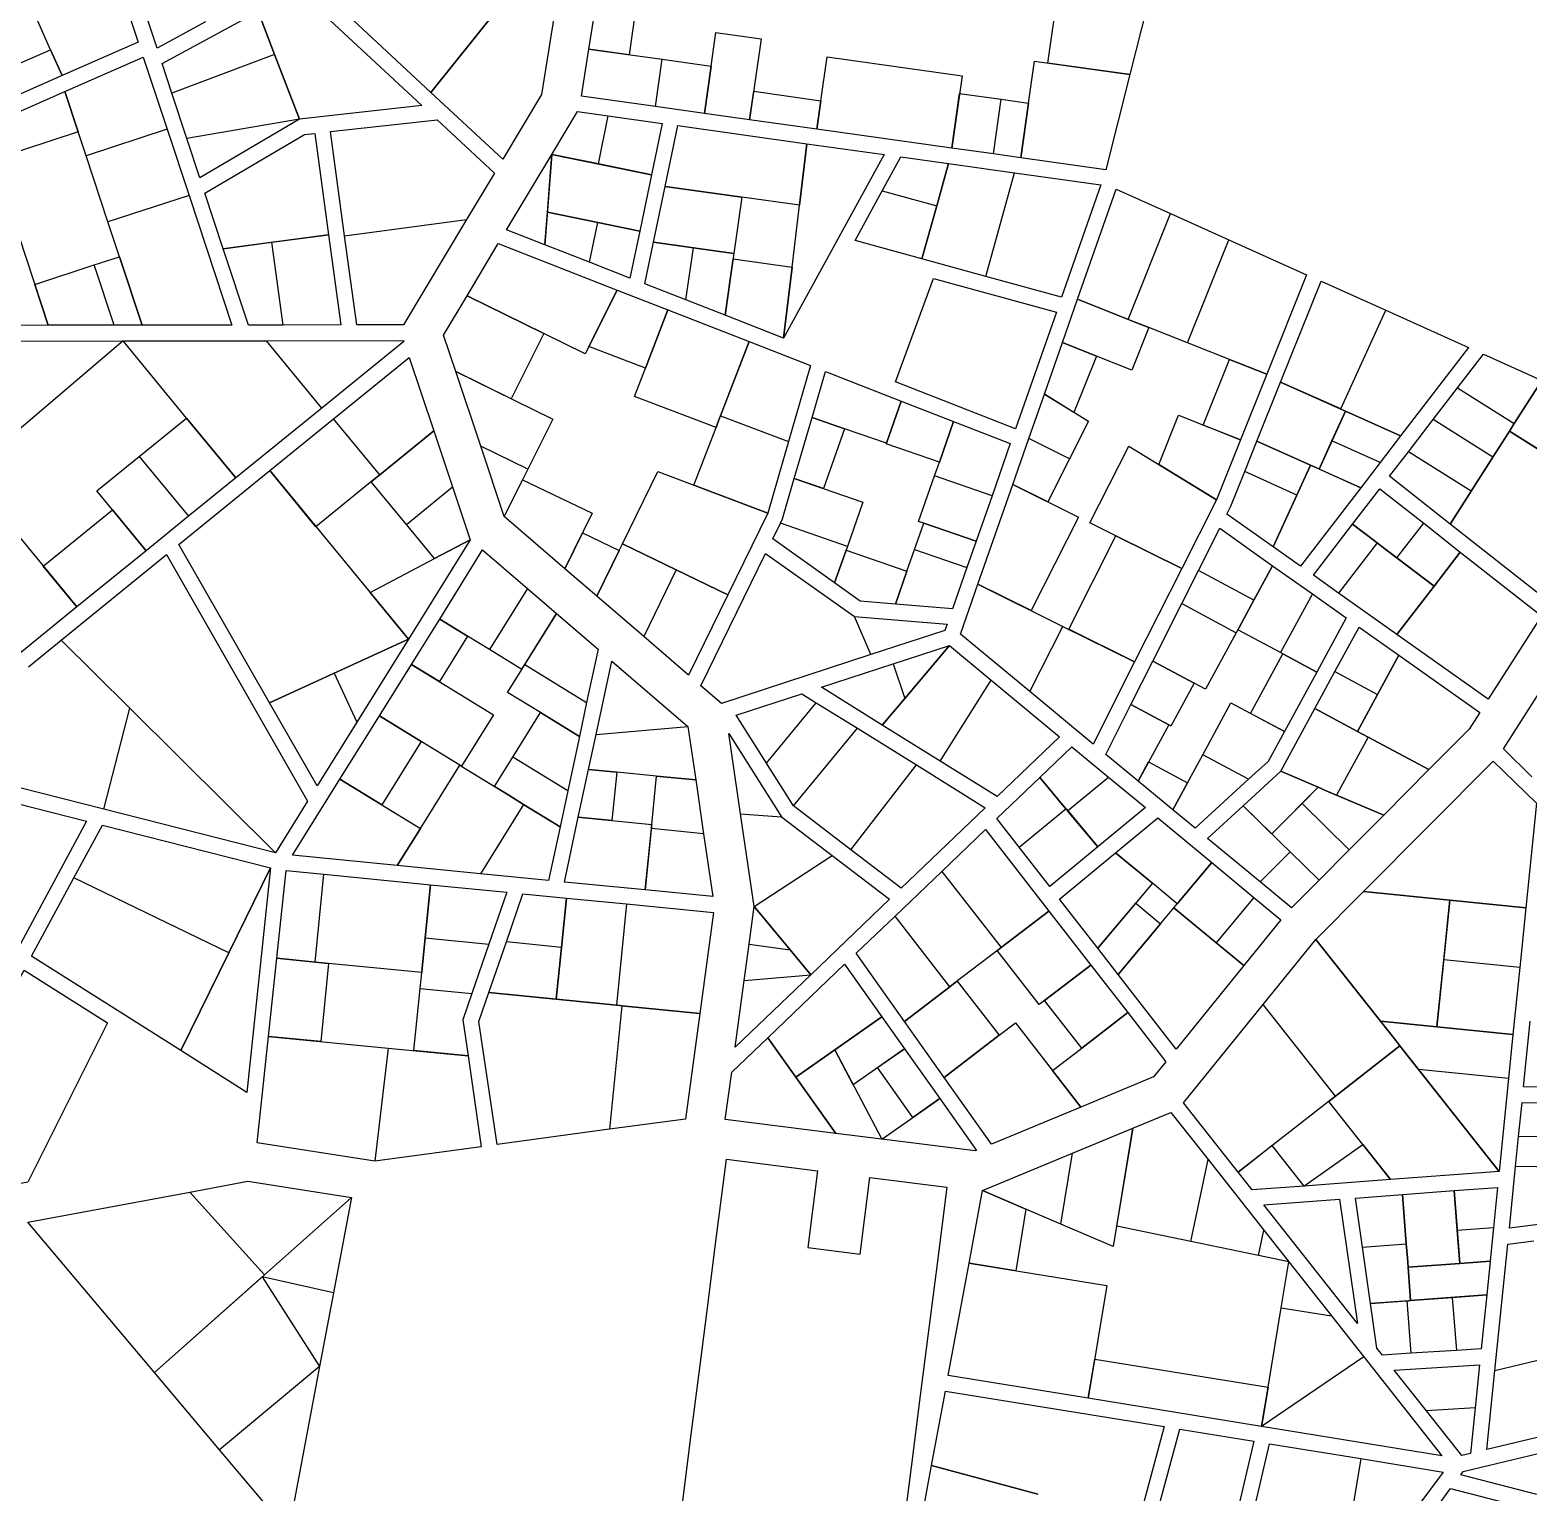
# Model space of a CAD drawing. Header units: inches. Extents: x 479068 to 481072, y 3926601 to 3928387.
# Drawn here: x 480281.1 to 480594.9, y 3927664 to 3927970.3 of the extents above; entities that cross this region are included whole.
import ezdxf

# ---------------------------------------------------------------- set-up
doc = ezdxf.new("R2010")
doc.units = ezdxf.units.IN
doc.header["$MEASUREMENT"] = 0

msp = doc.modelspace()

# ---------------------------------------------------------------- linework, layer by layer
for points in [[(480394.13, 3927993.41), (480388.29, 3927956.78), (480380.16, 3927943.2), (480365.11, 3927957.21)], [(480398.22, 3927966.28), (480401.46, 3927986.62)], [(480409.52, 3927985.49), (480406.63, 3927965.1), (480398.22, 3927966.28)], [(480298.23, 3927984.66), (480303.82, 3927967.75), (480287.89, 3927960.74)], [(480383.85, 3927980.59), (480383.85, 3927980.59), (480365.11, 3927957.21)], [(480365.11, 3927957.21), (480383.85, 3927980.59)], [(480328.94, 3927974.18), (480337.2, 3927978.66), (480363.22, 3927954.45), (480337.56, 3927951.57)], [(480511.5, 3927960.93), (480494.37, 3927963.33), (480496.52, 3927978.48)], [(480285.47, 3927966.15), (480282.03, 3927973.88)], [(480317.91, 3927971.96), (480307.75, 3927966.45), (480304.77, 3927975.46)], [(480310.86, 3927957.02), (480308.8, 3927963.26), (480328.94, 3927974.18)], [(480332.39, 3927965.12), (480328.94, 3927974.18)], [(480328.94, 3927974.18), (480332.39, 3927965.12)], [(480515.28, 3927975.85), (480511.5, 3927960.93)], [(480365.11, 3927957.21), (480348.76, 3927972.42)], [(480423.81, 3927962.69), (480424.82, 3927969.78), (480434.29, 3927968.45), (480431.88, 3927951.46)], [(480278.08, 3927956.43), (480275.66, 3927961.84), (480285.47, 3927966.15)], [(480285.47, 3927966.15), (480285.47, 3927966.15), (480287.89, 3927960.74)], [(480287.89, 3927960.74), (480285.47, 3927966.15)], [(480288.45, 3927957.38), (480304.86, 3927964.6), (480309.86, 3927949.48)], [(480332.39, 3927965.12), (480310.86, 3927957.02)], [(480332.39, 3927965.12), (480332.39, 3927965.12)], [(480337.56, 3927951.57), (480332.39, 3927965.12)], [(480332.39, 3927965.12), (480337.56, 3927951.57)], [(480412.18, 3927954.22), (480396.64, 3927956.4), (480398.22, 3927966.28)], [(480398.22, 3927966.28), (480413.59, 3927964.13)], [(480412.18, 3927954.22), (480413.59, 3927964.13)], [(480413.59, 3927964.13), (480423.81, 3927962.69)], [(480446.82, 3927955.46), (480448.12, 3927964.63), (480476.39, 3927960.67), (480474.24, 3927945.53)], [(480490.29, 3927954.97), (480491.54, 3927963.72), (480511.5, 3927960.93)], [(480287.89, 3927960.74), (480278.08, 3927956.43)], [(480423.81, 3927962.69), (480423.81, 3927962.69), (480422.41, 3927952.79)], [(480422.41, 3927952.79), (480423.81, 3927962.69)], [(480511.5, 3927960.93), (480506.46, 3927941.01), (480488.67, 3927943.51)], [(480266.42, 3927947.7), (480288.45, 3927957.38)], [(480291.25, 3927948.92), (480288.45, 3927957.38)], [(480288.45, 3927957.38), (480291.25, 3927948.92), (480291.25, 3927948.92)], [(480431.88, 3927951.46), (480432.73, 3927957.44), (480446.82, 3927955.46)], [(480313.99, 3927947.57), (480310.86, 3927957.02)], [(480422.41, 3927952.79), (480412.18, 3927954.22)], [(480446.82, 3927955.46), (480446.82, 3927955.46), (480445.97, 3927949.49)], [(480445.97, 3927949.49), (480446.82, 3927955.46)], [(480474.24, 3927945.53), (480475.87, 3927956.99), (480484.58, 3927955.77)], [(480482.95, 3927944.31), (480484.58, 3927955.77)], [(480484.58, 3927955.77), (480490.29, 3927954.97)], [(480490.29, 3927954.97), (480490.29, 3927954.97), (480488.67, 3927943.51)], [(480488.67, 3927943.51), (480490.29, 3927954.97)], [(480337.56, 3927951.57), (480313.99, 3927947.57)], [(480337.56, 3927951.57), (480316.73, 3927939.29), (480313.99, 3927947.57)], [(480347.05, 3927927.13), (480344.09, 3927948.99), (480366.4, 3927951.49), (480378.42, 3927940.3), (480372.58, 3927930.55)], [(480390.44, 3927944.22), (480395.81, 3927953.19), (480402.28, 3927952.28)], [(480400.19, 3927942.22), (480402.28, 3927952.28)], [(480402.28, 3927952.28), (480413.54, 3927950.7), (480411.31, 3927939.94)], [(480431.88, 3927951.46), (480422.41, 3927952.79)], [(480445.97, 3927949.49), (480431.88, 3927951.46)], [(480291.25, 3927948.92), (480268.47, 3927941.49), (480266.42, 3927947.7)], [(480292.89, 3927943.95), (480291.25, 3927948.92)], [(480309.86, 3927949.48), (480292.89, 3927943.95)], [(480309.86, 3927949.48), (480314.45, 3927935.6)], [(480321.63, 3927924.46), (480317.79, 3927936.07), (480338.64, 3927948.38), (480340.78, 3927948.62), (480343.66, 3927927.4)], [(480414.19, 3927937.51), (480416.84, 3927950.24), (480443.89, 3927946.45)], [(480474.24, 3927945.53), (480445.97, 3927949.49)], [(480443.89, 3927946.45), (480460.04, 3927944.19), (480438.99, 3927905.73)], [(480442.34, 3927933.56), (480443.89, 3927946.45)], [(480443.89, 3927946.45), (480442.34, 3927933.56), (480442.34, 3927933.56)], [(480482.95, 3927944.31), (480474.24, 3927945.53)], [(480297.48, 3927930.07), (480292.89, 3927943.95)], [(480388.99, 3927925.26), (480380.96, 3927928.4), (480390.44, 3927944.22)], [(480390.44, 3927944.22), (480388.99, 3927925.26)], [(480389.51, 3927932.11), (480390.44, 3927944.22)], [(480390.44, 3927944.22), (480411.31, 3927939.94)], [(480400.19, 3927942.22), (480390.44, 3927944.22)], [(480411.31, 3927939.94), (480400.19, 3927942.22)], [(480459.66, 3927936.59), (480463.55, 3927943.69), (480473.55, 3927942.29)], [(480471.08, 3927933.45), (480473.55, 3927942.29)], [(480473.55, 3927942.29), (480471.08, 3927933.45)], [(480473.55, 3927942.29), (480487.38, 3927940.35)], [(480488.67, 3927943.51), (480482.95, 3927944.31)], [(480411.31, 3927939.94), (480408.85, 3927928.14)], [(480481.34, 3927918.65), (480487.38, 3927940.35)], [(480487.38, 3927940.35), (480505.47, 3927937.82), (480497.22, 3927914.28), (480481.34, 3927918.65)], [(480314.45, 3927935.6), (480297.48, 3927930.07)], [(480314.45, 3927935.6), (480323.42, 3927908.47), (480304.63, 3927908.45)], [(480411.77, 3927925.84), (480414.19, 3927937.51)], [(480430.27, 3927935.26), (480414.19, 3927937.51)], [(480414.19, 3927937.51), (480430.27, 3927935.26), (480430.27, 3927935.26)], [(480430.27, 3927935.26), (480428.6, 3927923.48)], [(480442.34, 3927933.56), (480430.27, 3927935.26)], [(480467.98, 3927922.32), (480453.96, 3927926.18), (480459.66, 3927936.59)], [(480459.66, 3927936.59), (480471.08, 3927933.45)], [(480500.59, 3927913.86), (480508.67, 3927936.93), (480520.07, 3927931.81)], [(480388.99, 3927925.26), (480389.51, 3927932.11)], [(480400.07, 3927929.94), (480389.51, 3927932.11)], [(480389.51, 3927932.11), (480400.07, 3927929.94)], [(480440.78, 3927920.59), (480442.34, 3927933.56)], [(480471.08, 3927933.45), (480467.98, 3927922.32)], [(480467.98, 3927922.32), (480471.08, 3927933.45)], [(480471.08, 3927933.45), (480471.08, 3927933.45)], [(480299.89, 3927922.78), (480297.48, 3927930.07)], [(480347.05, 3927927.13), (480372.58, 3927930.55)], [(480372.58, 3927930.55), (480359.38, 3927908.51), (480349.57, 3927908.5), (480347.05, 3927927.13)], [(480398.34, 3927921.61), (480400.07, 3927929.94)], [(480400.07, 3927929.94), (480400.07, 3927929.94)], [(480408.85, 3927928.14), (480400.07, 3927929.94)], [(480400.07, 3927929.94), (480408.85, 3927928.14)], [(480511.18, 3927909.66), (480520.07, 3927931.81)], [(480520.07, 3927931.81), (480532.27, 3927926.33)], [(480273.75, 3927925.54), (480278.77, 3927927.18), (480284.97, 3927908.43)], [(480343.66, 3927927.4), (480321.63, 3927924.46)], [(480321.63, 3927924.46), (480331.82, 3927925.82)], [(480331.82, 3927925.82), (480343.66, 3927927.4)], [(480334.17, 3927908.48), (480331.82, 3927925.82)], [(480343.66, 3927927.4), (480346.22, 3927908.49), (480334.17, 3927908.48)], [(480408.85, 3927928.14), (480406.81, 3927918.3), (480398.34, 3927921.61)], [(480418.53, 3927913.72), (480409.95, 3927917.07), (480411.77, 3927925.84)], [(480420.09, 3927924.67), (480411.77, 3927925.84)], [(480411.77, 3927925.84), (480420.09, 3927924.67)], [(480523.6, 3927904.74), (480532.27, 3927926.33)], [(480532.27, 3927926.33), (480548.56, 3927919.01), (480540.19, 3927898.17)], [(480294.59, 3927921.05), (480299.89, 3927922.78)], [(480299.89, 3927922.78), (480299.89, 3927922.78), (480304.63, 3927908.45)], [(480304.63, 3927908.45), (480299.89, 3927922.78)], [(480334.17, 3927908.48), (480326.92, 3927908.47), (480321.63, 3927924.46)], [(480372.7, 3927914.6), (480379.24, 3927925.52), (480404.13, 3927915.8)], [(480398.34, 3927921.61), (480388.99, 3927925.26)], [(480418.53, 3927913.72), (480420.09, 3927924.67)], [(480420.09, 3927924.67), (480420.09, 3927924.67)], [(480428.6, 3927923.48), (480420.09, 3927924.67)], [(480420.09, 3927924.67), (480428.6, 3927923.48)], [(480428.6, 3927923.48), (480426.75, 3927910.51)], [(480284.97, 3927908.43), (480282.14, 3927916.99), (480294.59, 3927921.05)], [(480298.76, 3927908.45), (480294.59, 3927921.05)], [(480426.75, 3927910.51), (480428.43, 3927922.32), (480440.78, 3927920.59)], [(480440.78, 3927920.59), (480440.78, 3927920.59), (480438.99, 3927905.73)], [(480438.99, 3927905.73), (480440.78, 3927920.59)], [(480481.34, 3927918.65), (480467.98, 3927922.32)], [(480470.43, 3927918.23), (480496.13, 3927911.16), (480487.57, 3927886.75), (480462.44, 3927896.56), (480470.43, 3927918.23)], [(480543.11, 3927896.54), (480551.59, 3927917.65), (480565.11, 3927911.58)], [(480370.31, 3927898.77), (480367.77, 3927906.37), (480372.7, 3927914.6)], [(480388.76, 3927906.7), (480372.7, 3927914.6)], [(480372.7, 3927914.6), (480388.76, 3927906.7), (480388.76, 3927906.7)], [(480404.13, 3927915.8), (480397.46, 3927902.42), (480388.76, 3927906.7)], [(480410.08, 3927899.47), (480398.22, 3927903.96), (480404.13, 3927915.8)], [(480404.13, 3927915.8), (480414.75, 3927911.65)], [(480426.75, 3927910.51), (480418.53, 3927913.72)], [(480497.41, 3927904.79), (480500.59, 3927913.86)], [(480500.59, 3927913.86), (480513.65, 3927908.69)], [(480511.18, 3927909.66), (480500.59, 3927913.86)], [(480410.08, 3927899.47), (480414.75, 3927911.65)], [(480414.75, 3927911.65), (480410.08, 3927899.47), (480410.08, 3927899.47)], [(480414.75, 3927911.65), (480431.75, 3927905.01)], [(480438.99, 3927905.73), (480426.75, 3927910.51)], [(480555.69, 3927890.89), (480565.11, 3927911.58)], [(480565.11, 3927911.58), (480582.48, 3927903.78), (480568.24, 3927885.26)], [(480284.97, 3927908.43), (480267.84, 3927908.41)], [(480298.76, 3927908.45), (480284.97, 3927908.43)], [(480304.63, 3927908.45), (480298.76, 3927908.45)], [(480515.53, 3927907.94), (480511.95, 3927899.03), (480504.53, 3927901.96)], [(480513.65, 3927908.69), (480511.18, 3927909.66)], [(480515.53, 3927907.94), (480513.65, 3927908.69)], [(480513.65, 3927908.69), (480515.53, 3927907.94), (480515.53, 3927907.94)], [(480523.6, 3927904.74), (480515.53, 3927907.94)], [(480244.25, 3927877.53), (480257.91, 3927905.1), (480300.64, 3927905.15)], [(480300.64, 3927905.15), (480254.12, 3927865.53)], [(480300.64, 3927905.15), (480330.68, 3927905.18)], [(480313.94, 3927888.98), (480300.64, 3927905.15)], [(480330.68, 3927905.18), (480359.4, 3927905.21), (480359.46, 3927905.03), (480342.28, 3927891.08)], [(480342.28, 3927891.08), (480330.68, 3927905.18)], [(480388.76, 3927906.7), (480381.95, 3927893.04), (480370.31, 3927898.77)], [(480431.75, 3927905.01), (480425.25, 3927888.09)], [(480425.78, 3927889.45), (480431.75, 3927905.01)], [(480431.75, 3927905.01), (480444.65, 3927899.97), (480440.02, 3927884.06)], [(480493.62, 3927893.96), (480497.41, 3927904.79)], [(480504.53, 3927901.96), (480497.41, 3927904.79)], [(480497.41, 3927904.79), (480504.53, 3927901.96), (480504.53, 3927901.96)], [(480532.4, 3927901.25), (480523.6, 3927904.74)], [(480344.75, 3927888.83), (480360.58, 3927901.68), (480365.74, 3927886.29)], [(480504.53, 3927901.96), (480499.8, 3927890.17), (480493.62, 3927893.96)], [(480534.67, 3927884.42), (480526.88, 3927887.51), (480532.4, 3927901.25)], [(480532.4, 3927901.25), (480532.4, 3927901.25), (480540.19, 3927898.17)], [(480540.19, 3927898.17), (480532.4, 3927901.25)], [(480580.15, 3927895.31), (480585.59, 3927902.38), (480597.82, 3927896.88)], [(480375.56, 3927883.1), (480370.31, 3927898.77)], [(480370.31, 3927898.77), (480390.65, 3927888.76), (480385.41, 3927878.26)], [(480424.85, 3927887.03), (480407.78, 3927893.49), (480410.08, 3927899.47)], [(480444.95, 3927889.11), (480447.75, 3927898.76), (480463.63, 3927892.56)], [(480540.19, 3927898.17), (480534.67, 3927884.42)], [(480538.14, 3927884.16), (480543.11, 3927896.54)], [(480543.11, 3927896.54), (480556.21, 3927890.66)], [(480555.69, 3927890.89), (480543.11, 3927896.54)], [(480575.06, 3927888.69), (480580.15, 3927895.31)], [(480580.15, 3927895.31), (480592.04, 3927887.83)], [(480592.04, 3927887.83), (480597.82, 3927896.88)], [(480597.82, 3927896.88), (480592.04, 3927887.83)], [(480460.53, 3927883.72), (480463.63, 3927892.56)], [(480463.63, 3927892.56), (480460.53, 3927883.72), (480460.53, 3927883.72)], [(480463.63, 3927892.56), (480474.61, 3927888.26)], [(480490.38, 3927884.7), (480493.62, 3927893.96)], [(480493.62, 3927893.96), (480502.83, 3927888.31), (480498.88, 3927880.47)], [(480304.04, 3927880.95), (480313.94, 3927888.98)], [(480313.94, 3927888.98), (480313.94, 3927888.98), (480324.25, 3927876.45)], [(480324.25, 3927876.45), (480313.94, 3927888.98)], [(480342.28, 3927891.08), (480324.25, 3927876.45)], [(480331.37, 3927877.97), (480344.75, 3927888.83)], [(480354.4, 3927877.09), (480344.75, 3927888.83)], [(480424.85, 3927887.03), (480425.25, 3927888.09)], [(480425.25, 3927888.09), (480424.85, 3927887.03), (480424.85, 3927887.03)], [(480425.25, 3927888.09), (480425.78, 3927889.45)], [(480425.78, 3927889.45), (480440.02, 3927884.06)], [(480441.24, 3927876.36), (480444.95, 3927889.11)], [(480451.75, 3927886.76), (480444.95, 3927889.11)], [(480444.95, 3927889.11), (480451.75, 3927886.76), (480451.75, 3927886.76)], [(480471.62, 3927879.74), (480474.61, 3927888.26)], [(480474.61, 3927888.26), (480471.62, 3927879.74), (480471.62, 3927879.74)], [(480474.61, 3927888.26), (480486.48, 3927883.63), (480482.66, 3927872.71)], [(480529.64, 3927871.89), (480517.56, 3927879.28), (480521.69, 3927889.57), (480534.67, 3927884.42)], [(480556.69, 3927890.44), (480551.17, 3927878.31)], [(480553.86, 3927884.23), (480556.69, 3927890.44)], [(480556.21, 3927890.66), (480555.69, 3927890.89)], [(480556.69, 3927890.44), (480556.21, 3927890.66)], [(480556.21, 3927890.66), (480556.69, 3927890.44)], [(480556.69, 3927890.44), (480556.69, 3927890.44)], [(480568.24, 3927885.26), (480556.69, 3927890.44)], [(480556.69, 3927890.44), (480568.24, 3927885.26)], [(480569.87, 3927881.94), (480575.06, 3927888.69)], [(480587.57, 3927880.81), (480575.06, 3927888.69)], [(480354.4, 3927877.09), (480365.74, 3927886.29)], [(480365.74, 3927886.29), (480354.4, 3927877.09)], [(480365.74, 3927886.29), (480369.66, 3927874.57)], [(480435.68, 3927869.09), (480420.21, 3927874.95), (480424.85, 3927887.03)], [(480451.75, 3927886.76), (480447.36, 3927874.24), (480441.24, 3927876.36)], [(480460.53, 3927883.72), (480451.75, 3927886.76)], [(480568.24, 3927885.26), (480563.96, 3927879.69)], [(480587.57, 3927880.81), (480590.68, 3927885.68)], [(480590.68, 3927885.68), (480587.57, 3927880.81)], [(480591.41, 3927886.83), (480590.68, 3927885.68)], [(480590.68, 3927885.68), (480591.03, 3927886.23)], [(480591.03, 3927886.23), (480591.41, 3927886.83)], [(480591.03, 3927886.23), (480613.41, 3927872.15)], [(480597.94, 3927881.88), (480591.03, 3927886.23)], [(480592.04, 3927887.83), (480591.41, 3927886.83)], [(480591.41, 3927886.83), (480592.04, 3927887.83)], [(480592.04, 3927887.83), (480592.04, 3927887.83)], [(480380.48, 3927868.38), (480375.56, 3927883.1)], [(480385.41, 3927878.26), (480375.56, 3927883.1)], [(480440.02, 3927884.06), (480435.68, 3927869.09)], [(480471.62, 3927879.74), (480460.48, 3927883.59), (480460.53, 3927883.72)], [(480487, 3927875.06), (480490.38, 3927884.7)], [(480498.88, 3927880.47), (480490.38, 3927884.7)], [(480508.62, 3927864.31), (480503.17, 3927867.03), (480511.28, 3927883.13), (480529.64, 3927871.89)], [(480534.67, 3927884.42), (480529.64, 3927871.89)], [(480535.58, 3927877.78), (480538.14, 3927884.16)], [(480549.35, 3927879.13), (480538.14, 3927884.16)], [(480538.14, 3927884.16), (480549.35, 3927879.13)], [(480551.17, 3927878.31), (480553.86, 3927884.23)], [(480563.96, 3927879.69), (480553.86, 3927884.23)], [(480578.63, 3927866.79), (480565.91, 3927876.79), (480569.87, 3927881.94)], [(480583.02, 3927873.67), (480569.87, 3927881.94)], [(480298.4, 3927869.77), (480295.14, 3927873.73), (480304.04, 3927880.95)], [(480304.04, 3927880.95), (480314.35, 3927868.41)], [(480470.62, 3927876.87), (480471.62, 3927879.74)], [(480498.88, 3927880.47), (480494.32, 3927871.42), (480487, 3927875.06)], [(480546.5, 3927872.87), (480549.35, 3927879.13)], [(480549.35, 3927879.13), (480546.5, 3927872.87)], [(480549.35, 3927879.13), (480549.35, 3927879.13)], [(480550.37, 3927878.67), (480549.35, 3927879.13)], [(480549.35, 3927879.13), (480550.37, 3927878.67)], [(480550.37, 3927878.67), (480559.88, 3927874.4)], [(480551.17, 3927878.31), (480550.37, 3927878.67)], [(480563.96, 3927879.69), (480559.88, 3927874.4)], [(480583.02, 3927873.67), (480587.57, 3927880.81)], [(480587.57, 3927880.81), (480583.02, 3927873.67)], [(480587.57, 3927880.81), (480587.57, 3927880.81)], [(480254.12, 3927865.53), (480267.98, 3927877.34), (480290.95, 3927849.42)], [(480331.3, 3927829.36), (480312.33, 3927862.51), (480331.37, 3927877.97)], [(480324.25, 3927876.45), (480314.35, 3927868.41)], [(480331.37, 3927877.97), (480360.42, 3927842.66)], [(480353.53, 3927876.38), (480341.02, 3927866.23), (480331.37, 3927877.97)], [(480359.99, 3927866.72), (480352.63, 3927875.66), (480353.53, 3927876.38)], [(480354.4, 3927877.09), (480353.53, 3927876.38)], [(480353.53, 3927876.38), (480354.4, 3927877.09)], [(480354.4, 3927877.09), (480354.4, 3927877.09)], [(480385.41, 3927878.26), (480380.48, 3927868.38)], [(480380.48, 3927868.38), (480384.32, 3927876.07), (480398.88, 3927869.05), (480393.2, 3927857.43)], [(480405.24, 3927862.64), (480412.66, 3927877.81), (480435.68, 3927869.09)], [(480438.32, 3927866.95), (480438.79, 3927867.91), (480441.24, 3927876.36)], [(480441.24, 3927876.36), (480455.61, 3927871.39), (480452.35, 3927862.1)], [(480468.35, 3927866.99), (480467.28, 3927867.35), (480470.62, 3927876.87)], [(480482.66, 3927872.71), (480470.62, 3927876.87)], [(480541.56, 3927862.01), (480531.84, 3927868.89), (480532.67, 3927870.53), (480535.58, 3927877.78)], [(480546.5, 3927872.87), (480535.58, 3927877.78)], [(480559.88, 3927874.4), (480551.17, 3927878.31)], [(480359.99, 3927866.72), (480369.66, 3927874.57)], [(480369.66, 3927874.57), (480373.37, 3927863.47)], [(480482.66, 3927872.71), (480479.32, 3927863.19)], [(480479.69, 3927854.21), (480487, 3927875.06)], [(480487, 3927875.06), (480500.74, 3927868.23), (480490.87, 3927848.65), (480479.69, 3927854.21)], [(480559.88, 3927874.4), (480547.25, 3927857.97), (480541.56, 3927862.01)], [(480546.5, 3927872.87), (480541.56, 3927862.01)], [(480541.56, 3927862.01), (480546.5, 3927872.87)], [(480546.5, 3927872.87), (480546.5, 3927872.87)], [(480558.17, 3927866.74), (480563.89, 3927874.17), (480573.07, 3927866.95)], [(480583.02, 3927873.67), (480578.63, 3927866.79)], [(480578.63, 3927866.79), (480583.02, 3927873.67)], [(480583.02, 3927873.67), (480583.02, 3927873.67)], [(480290.95, 3927849.42), (480283.9, 3927857.99), (480298.4, 3927869.77)], [(480298.4, 3927869.77), (480298.4, 3927869.77), (480305.46, 3927861.19)], [(480305.46, 3927861.19), (480298.4, 3927869.77)], [(480529.64, 3927871.89), (480522.38, 3927857.48)], [(480613.41, 3927872.15), (480599.51, 3927850.35), (480578.63, 3927866.79)], [(480314.35, 3927868.41), (480305.46, 3927861.19)], [(480365.9, 3927859.54), (480359.99, 3927866.72)], [(480393.2, 3927857.43), (480380.48, 3927868.38)], [(480435.68, 3927869.09), (480427.31, 3927851.99)], [(480449.67, 3927854.45), (480436.71, 3927863.66), (480438.32, 3927866.95)], [(480452.35, 3927862.1), (480438.32, 3927866.95)], [(480466.42, 3927861.46), (480468.35, 3927866.99)], [(480468.35, 3927866.99), (480468.35, 3927866.99), (480479.32, 3927863.19)], [(480479.32, 3927863.19), (480468.35, 3927866.99)], [(480555.21, 3927852.33), (480549.96, 3927856.06), (480558.17, 3927866.74)], [(480563.3, 3927862.85), (480558.17, 3927866.74)], [(480558.17, 3927866.74), (480563.3, 3927862.85)], [(480567.48, 3927859.68), (480573.07, 3927866.95)], [(480573.07, 3927866.95), (480580.74, 3927860.91)], [(480373.37, 3927863.47), (480360.42, 3927842.66)], [(480365.9, 3927859.54), (480373.37, 3927863.47)], [(480373.37, 3927863.47), (480365.9, 3927859.54), (480365.9, 3927859.54)], [(480393.2, 3927857.43), (480396.88, 3927864.95), (480404.56, 3927861.24)], [(480479.32, 3927863.19), (480477.39, 3927857.67)], [(480512.51, 3927837.9), (480498.76, 3927844.74), (480508.62, 3927864.31)], [(480508.62, 3927864.31), (480508.62, 3927864.31), (480522.38, 3927857.48)], [(480522.38, 3927857.48), (480508.62, 3927864.31)], [(480525.89, 3927857.08), (480530.34, 3927865.91), (480541.43, 3927858.05)], [(480595.75, 3927813.83), (480589.78, 3927819.68), (480618.53, 3927864.76)], [(480287.65, 3927842.48), (480309.72, 3927860.39), (480339.29, 3927808.72), (480332.56, 3927797.91)], [(480305.46, 3927861.19), (480290.95, 3927849.42)], [(480366.96, 3927846.89), (480375.96, 3927861.36), (480385.35, 3927853.28)], [(480404.56, 3927861.24), (480404.56, 3927861.24), (480399.89, 3927851.68)], [(480399.89, 3927851.68), (480404.56, 3927861.24)], [(480404.56, 3927861.24), (480405.24, 3927862.64)], [(480416.52, 3927857.2), (480405.24, 3927862.64)], [(480405.24, 3927862.64), (480416.52, 3927857.2)], [(480457.24, 3927839.44), (480425.98, 3927829.23), (480421.68, 3927832.92), (480435.24, 3927860.65), (480453.86, 3927847.42)], [(480452.35, 3927862.1), (480449.67, 3927854.45)], [(480449.67, 3927854.45), (480452.09, 3927861.34), (480464.83, 3927856.93)], [(480464.83, 3927856.93), (480466.42, 3927861.46)], [(480466.42, 3927861.46), (480477.39, 3927857.67)], [(480563.3, 3927862.85), (480555.21, 3927852.33)], [(480563.3, 3927862.85), (480563.3, 3927862.85)], [(480564.96, 3927861.59), (480563.3, 3927862.85)], [(480563.3, 3927862.85), (480564.96, 3927861.59)], [(480564.96, 3927861.59), (480575.25, 3927853.78)], [(480567.48, 3927859.68), (480564.96, 3927861.59)], [(480580.74, 3927860.91), (480597.72, 3927847.55), (480586.59, 3927830.1), (480567.47, 3927843.65)], [(480575.25, 3927853.78), (480580.74, 3927860.91)], [(480580.74, 3927860.91), (480575.25, 3927853.78)], [(480360.42, 3927842.66), (480352.38, 3927852.43), (480365.9, 3927859.54)], [(480399.89, 3927851.68), (480393.2, 3927857.43)], [(480416.52, 3927857.2), (480409.69, 3927843.24)], [(480416.52, 3927857.2), (480416.52, 3927857.2)], [(480427.31, 3927851.99), (480416.52, 3927857.2)], [(480416.52, 3927857.2), (480427.31, 3927851.99)], [(480477.39, 3927857.67), (480474.36, 3927849.03), (480462.41, 3927850.02)], [(480464.83, 3927856.93), (480464.83, 3927856.93), (480462.41, 3927850.02)], [(480462.41, 3927850.02), (480464.83, 3927856.93)], [(480522.38, 3927857.48), (480512.51, 3927837.9)], [(480522.4, 3927850.15), (480525.89, 3927857.08)], [(480537.52, 3927850.85), (480525.89, 3927857.08)], [(480537.52, 3927850.85), (480541.43, 3927858.05)], [(480541.43, 3927858.05), (480537.52, 3927850.85)], [(480541.43, 3927858.05), (480549.75, 3927852.15)], [(480575.25, 3927853.78), (480567.48, 3927859.68)], [(480462.41, 3927850.02), (480455.05, 3927850.63), (480449.67, 3927854.45)], [(480490.6, 3927831.68), (480476.02, 3927843.74), (480479.69, 3927854.21)], [(480479.69, 3927854.21), (480497.49, 3927845.36)], [(480575.25, 3927853.78), (480567.47, 3927843.65)], [(480567.47, 3927843.65), (480575.25, 3927853.78)], [(480575.25, 3927853.78), (480575.25, 3927853.78)], [(480385.35, 3927853.28), (480377.38, 3927840.49)], [(480385.35, 3927853.28), (480391.44, 3927848.04)], [(480409.69, 3927843.24), (480399.89, 3927851.68)], [(480427.31, 3927851.99), (480419.08, 3927835.16), (480409.69, 3927843.24)], [(480537.52, 3927850.85), (480534.41, 3927845.12)], [(480534.41, 3927845.12), (480537.52, 3927850.85)], [(480537.52, 3927850.85), (480537.52, 3927850.85)], [(480549.75, 3927852.15), (480543.06, 3927839.86)], [(480549.75, 3927852.15), (480556.83, 3927847.14), (480550.66, 3927835.78)], [(480567.47, 3927843.65), (480555.21, 3927852.33)], [(480290.95, 3927849.42), (480276.82, 3927837.94)], [(480391.44, 3927848.04), (480384.34, 3927836.65)], [(480384.78, 3927837.34), (480391.44, 3927848.04)], [(480391.44, 3927848.04), (480400.14, 3927840.55), (480397.74, 3927829.38)], [(480457.24, 3927839.44), (480453.86, 3927847.42)], [(480453.86, 3927847.42), (480473.23, 3927845.81), (480472.78, 3927844.51), (480457.24, 3927839.44)], [(480516.33, 3927838.1), (480522.4, 3927850.15)], [(480522.4, 3927850.15), (480533.81, 3927844.03)], [(480361.04, 3927837.38), (480366.96, 3927846.89)], [(480372.81, 3927843.3), (480366.96, 3927846.89)], [(480366.96, 3927846.89), (480372.81, 3927843.3), (480372.81, 3927843.3)], [(480490.6, 3927831.68), (480497.49, 3927845.36)], [(480497.49, 3927845.36), (480512.51, 3927837.9)], [(480534.41, 3927845.12), (480533.81, 3927844.03)], [(480543.06, 3927839.86), (480534.14, 3927844.64), (480534.41, 3927845.12)], [(480554.48, 3927835.88), (480559.55, 3927845.2), (480567.89, 3927839.29)], [(480280.8, 3927836.91), (480287.65, 3927842.48)], [(480302.04, 3927828.2), (480287.65, 3927842.48)], [(480287.65, 3927842.48), (480302.04, 3927828.2)], [(480360.42, 3927842.66), (480331.3, 3927829.36)], [(480344.84, 3927835.54), (480360.42, 3927842.66)], [(480360.42, 3927842.66), (480349.59, 3927825.28)], [(480372.81, 3927843.3), (480366.89, 3927833.79), (480361.04, 3927837.38)], [(480377.38, 3927840.49), (480372.81, 3927843.3)], [(480461.97, 3927837.51), (480473.72, 3927841.35)], [(480464.38, 3927830.25), (480473.72, 3927841.35)], [(480473.72, 3927841.35), (480464.38, 3927830.25)], [(480473.72, 3927841.35), (480482.5, 3927834.08)], [(480533.81, 3927844.03), (480527.37, 3927832.18), (480525.01, 3927833.45)], [(480384.15, 3927836.33), (480377.38, 3927840.49)], [(480399.71, 3927822.71), (480403, 3927838.08), (480418.95, 3927824.36)], [(480512.51, 3927837.9), (480503.85, 3927820.71), (480490.6, 3927831.68)], [(480511.73, 3927828.98), (480516.33, 3927838.1)], [(480525.01, 3927833.45), (480516.33, 3927838.1)], [(480516.33, 3927838.1), (480525.01, 3927833.45), (480525.01, 3927833.45)], [(480543.89, 3927823.33), (480536.81, 3927827.12), (480543.58, 3927839.58)], [(480543.58, 3927839.58), (480543.06, 3927839.86)], [(480543.58, 3927839.58), (480543.58, 3927839.58), (480550.66, 3927835.78)], [(480550.66, 3927835.78), (480543.58, 3927839.58)], [(480563.43, 3927831.08), (480567.89, 3927839.29)], [(480567.89, 3927839.29), (480563.43, 3927831.08)], [(480567.89, 3927839.29), (480584.81, 3927827.31), (480582.57, 3927823.8), (480574.17, 3927815.35)], [(480331.3, 3927829.36), (480344.84, 3927835.54)], [(480344.84, 3927835.54), (480349.59, 3927825.28)], [(480354.33, 3927826.61), (480361.04, 3927837.38)], [(480361.04, 3927837.38), (480378.23, 3927826.82), (480371.52, 3927816.05), (480371.37, 3927816.14)], [(480388.09, 3927827.28), (480381.16, 3927831.53), (480384.15, 3927836.33)], [(480384.15, 3927836.33), (480384.34, 3927836.65)], [(480384.34, 3927836.65), (480384.15, 3927836.33), (480384.15, 3927836.33)], [(480384.34, 3927836.65), (480384.78, 3927837.34)], [(480384.78, 3927837.34), (480397.74, 3927829.38)], [(480459.67, 3927824.66), (480446.91, 3927832.59), (480461.97, 3927837.51)], [(480461.97, 3927837.51), (480464.38, 3927830.25)], [(480550.66, 3927835.78), (480543.89, 3927823.33)], [(480550.28, 3927828.15), (480554.48, 3927835.88)], [(480554.48, 3927835.88), (480563.43, 3927831.08)], [(480471.8, 3927817.11), (480482.5, 3927834.08)], [(480482.5, 3927834.08), (480496.82, 3927822.24), (480483.71, 3927809.7), (480471.8, 3927817.11)], [(480525.01, 3927833.45), (480520.13, 3927824.47), (480519.66, 3927824.72)], [(480349.59, 3927825.28), (480341.28, 3927811.92), (480331.3, 3927829.36)], [(480397.74, 3927829.38), (480396.22, 3927822.28)], [(480435.4, 3927816.71), (480429.05, 3927826.76), (480442.81, 3927831.25), (480445.83, 3927829.37)], [(480435.4, 3927816.71), (480445.83, 3927829.37)], [(480445.83, 3927829.37), (480454.47, 3927824)], [(480464.38, 3927830.25), (480459.67, 3927824.66)], [(480459.67, 3927824.66), (480464.38, 3927830.25)], [(480464.38, 3927830.25), (480464.38, 3927830.25)], [(480513.26, 3927812.93), (480506.47, 3927818.54), (480511.73, 3927828.98)], [(480519.66, 3927824.72), (480511.73, 3927828.98)], [(480511.73, 3927828.98), (480519.66, 3927824.72), (480519.66, 3927824.72)], [(480526.8, 3927818.46), (480532.7, 3927829.33), (480543.89, 3927823.33)], [(480563.43, 3927831.08), (480559.23, 3927823.35)], [(480559.23, 3927823.35), (480563.43, 3927831.08)], [(480563.43, 3927831.08), (480563.43, 3927831.08)], [(480296.6, 3927807.04), (480302.04, 3927828.2)], [(480302.04, 3927828.2), (480302.04, 3927828.2)], [(480332.56, 3927797.91), (480302.04, 3927828.2)], [(480302.04, 3927828.2), (480332.56, 3927797.91)], [(480346.07, 3927813.34), (480354.33, 3927826.61)], [(480363.09, 3927821.23), (480354.33, 3927826.61)], [(480354.33, 3927826.61), (480363.09, 3927821.23), (480363.09, 3927821.23)], [(480382.27, 3927817.94), (480388.09, 3927827.28)], [(480388.09, 3927827.28), (480388.09, 3927827.28), (480396.22, 3927822.28)], [(480396.22, 3927822.28), (480388.09, 3927827.28)], [(480543.13, 3927814.99), (480550.28, 3927828.15)], [(480550.28, 3927828.15), (480560.13, 3927822.87)], [(480559.23, 3927823.35), (480550.28, 3927828.15)], [(480396.22, 3927822.28), (480393.78, 3927810.88)], [(480398.14, 3927815.4), (480399.71, 3927822.71)], [(480399.71, 3927822.71), (480418.95, 3927824.36)], [(480418.95, 3927824.36), (480420.58, 3927813.2)], [(480430, 3927806.09), (480427.55, 3927822.92), (480438.57, 3927805.48)], [(480441.06, 3927807.74), (480454.47, 3927824)], [(480454.47, 3927824), (480466.8, 3927816.33)], [(480471.8, 3927817.11), (480459.67, 3927824.66)], [(480519.66, 3927824.72), (480513.26, 3927812.93)], [(480543.89, 3927823.33), (480540.47, 3927817.05), (480536.39, 3927813.32)], [(480561.41, 3927822.18), (480554.81, 3927810.03)], [(480560.13, 3927822.87), (480559.23, 3927823.35)], [(480561.41, 3927822.18), (480560.13, 3927822.87)], [(480560.13, 3927822.87), (480561.41, 3927822.18)], [(480561.41, 3927822.18), (480561.41, 3927822.18)], [(480574.17, 3927815.35), (480561.41, 3927822.18)], [(480561.41, 3927822.18), (480574.17, 3927815.35)], [(480363.09, 3927821.23), (480354.83, 3927807.96), (480346.07, 3927813.34)], [(480371.17, 3927816.26), (480363.09, 3927821.23)], [(480492.66, 3927813.68), (480499.39, 3927820.11), (480507.03, 3927813.79)], [(480362.91, 3927802.99), (480371.17, 3927816.26)], [(480371.17, 3927816.26), (480371.17, 3927816.26), (480371.37, 3927816.14)], [(480371.37, 3927816.14), (480371.17, 3927816.26)], [(480371.37, 3927816.14), (480381.41, 3927809.97)], [(480381.41, 3927809.97), (480378.45, 3927811.8), (480382.27, 3927817.94)], [(480393.78, 3927810.88), (480382.27, 3927817.94)], [(480441.06, 3927807.74), (480435.4, 3927816.71)], [(480453.06, 3927798.57), (480466.8, 3927816.33)], [(480466.8, 3927816.33), (480481.24, 3927807.34), (480463.63, 3927790.5), (480453.06, 3927798.57)], [(480513.26, 3927812.93), (480515.44, 3927816.95), (480523.6, 3927812.58)], [(480523.6, 3927812.58), (480526.8, 3927818.46)], [(480536.39, 3927813.32), (480526.8, 3927818.46)], [(480560.46, 3927789.81), (480587.63, 3927817.15), (480596.67, 3927808.29), (480594.46, 3927786.42)], [(480245.9, 3927781.14), (480260.3, 3927812.84), (480293, 3927804.55), (480273.61, 3927768.73)], [(480358.08, 3927795.24), (480336.14, 3927797.4), (480346.07, 3927813.34)], [(480346.07, 3927813.34), (480362.91, 3927802.99)], [(480395.99, 3927805.37), (480398.14, 3927815.4)], [(480404.03, 3927814.82), (480403.02, 3927804.68), (480395.99, 3927805.37)], [(480404.03, 3927814.82), (480398.14, 3927815.4)], [(480398.14, 3927815.4), (480404.03, 3927814.82), (480404.03, 3927814.82)], [(480412.4, 3927814), (480404.03, 3927814.82)], [(480411.38, 3927803.86), (480412.4, 3927814)], [(480412.4, 3927814), (480412.4, 3927814), (480420.58, 3927813.2)], [(480420.58, 3927813.2), (480412.4, 3927814)], [(480420.58, 3927813.2), (480422.22, 3927801.91)], [(480488.37, 3927799.09), (480483.69, 3927805.1), (480492.66, 3927813.68)], [(480498.13, 3927807.15), (480492.66, 3927813.68)], [(480492.66, 3927813.68), (480498.13, 3927807.15)], [(480498.48, 3927806.73), (480507.03, 3927813.79)], [(480507.03, 3927813.79), (480514.78, 3927807.38), (480504.83, 3927799.15)], [(480520.52, 3927806.92), (480513.26, 3927812.93)], [(480536.39, 3927813.32), (480525.18, 3927803.07), (480520.52, 3927806.92)], [(480535.26, 3927807.79), (480543.13, 3927814.99)], [(480550.99, 3927811.65), (480543.13, 3927814.99)], [(480543.13, 3927814.99), (480550.99, 3927811.65)], [(480574.17, 3927815.35), (480564.7, 3927805.82)], [(480296.6, 3927807.04), (480274.56, 3927812.63)], [(480384.53, 3927808.06), (480381.41, 3927809.97)], [(480381.41, 3927809.97), (480384.53, 3927808.06)], [(480393.78, 3927810.88), (480392.17, 3927803.37)], [(480523.6, 3927812.58), (480523.6, 3927812.58), (480520.52, 3927806.92)], [(480520.52, 3927806.92), (480523.6, 3927812.58)], [(480550.99, 3927811.65), (480541.28, 3927801.88)], [(480547.6, 3927808.25), (480550.99, 3927811.65)], [(480550.99, 3927811.65), (480550.99, 3927811.65)], [(480552.68, 3927810.93), (480550.99, 3927811.65)], [(480550.99, 3927811.65), (480552.68, 3927810.93)], [(480552.68, 3927810.93), (480564.7, 3927805.82)], [(480554.81, 3927810.03), (480552.68, 3927810.93)], [(480564.7, 3927805.82), (480554.81, 3927810.03)], [(480332.56, 3927797.91), (480296.6, 3927807.04)], [(480384.53, 3927808.06), (480375.48, 3927793.53)], [(480384.53, 3927808.06), (480384.53, 3927808.06)], [(480392.17, 3927803.37), (480384.53, 3927808.06)], [(480384.53, 3927808.06), (480392.17, 3927803.37)], [(480453.06, 3927798.57), (480441.06, 3927807.74)], [(480488.37, 3927799.09), (480498.13, 3927807.15)], [(480498.13, 3927807.15), (480498.13, 3927807.15)], [(480498.29, 3927806.96), (480498.13, 3927807.15)], [(480498.13, 3927807.15), (480498.29, 3927806.96)], [(480498.29, 3927806.96), (480504.83, 3927799.15)], [(480498.48, 3927806.73), (480498.29, 3927806.96)], [(480504.83, 3927799.15), (480498.48, 3927806.73)], [(480538.79, 3927791.81), (480527.76, 3927800.94), (480535.26, 3927807.79)], [(480535.26, 3927807.79), (480543.18, 3927800.02)], [(480541.28, 3927801.88), (480535.26, 3927807.79)], [(480541.28, 3927801.88), (480547.6, 3927808.25)], [(480547.6, 3927808.25), (480557.48, 3927798.56)], [(480290.36, 3927792.71), (480296.32, 3927803.7), (480331.53, 3927794.77)], [(480392.17, 3927803.37), (480389.76, 3927792.13), (480375.48, 3927793.53)], [(480410.02, 3927790.14), (480393.08, 3927791.8), (480395.99, 3927805.37)], [(480395.99, 3927805.37), (480411.38, 3927803.86)], [(480411.35, 3927803.47), (480410.02, 3927790.14)], [(480411.3, 3927802.99), (480411.35, 3927803.47)], [(480411.38, 3927803.86), (480411.38, 3927803.86), (480411.35, 3927803.47)], [(480411.35, 3927803.47), (480411.38, 3927803.86)], [(480432.83, 3927786.67), (480430, 3927806.09)], [(480430, 3927806.09), (480438.57, 3927805.48)], [(480438.57, 3927805.48), (480449.2, 3927797.36)], [(480508.54, 3927797.93), (480517.38, 3927805.23), (480528.69, 3927795.87)], [(480564.7, 3927805.82), (480557.48, 3927798.56)], [(480362.91, 3927802.99), (480362.91, 3927802.99), (480358.08, 3927795.24)], [(480358.08, 3927795.24), (480362.91, 3927802.99)], [(480410.02, 3927790.14), (480411.3, 3927802.99)], [(480422.22, 3927801.91), (480424.14, 3927788.75), (480410.02, 3927790.14)], [(480422.22, 3927801.91), (480411.3, 3927802.99)], [(480472.12, 3927794.04), (480481.28, 3927802.8), (480494.55, 3927785.73)], [(480543.18, 3927800.02), (480541.28, 3927801.88)], [(480432.83, 3927786.67), (480449.2, 3927797.36)], [(480449.2, 3927797.36), (480461.21, 3927788.19), (480444.68, 3927772.38)], [(480504.83, 3927799.15), (480494.77, 3927790.84), (480488.37, 3927799.09)], [(480504.81, 3927777.93), (480496.8, 3927788.23), (480508.54, 3927797.93)], [(480516.24, 3927791.56), (480508.54, 3927797.93)], [(480508.54, 3927797.93), (480516.24, 3927791.56), (480516.24, 3927791.56)], [(480545.1, 3927798.14), (480538.79, 3927791.81)], [(480545.1, 3927798.14), (480543.18, 3927800.02)], [(480543.18, 3927800.02), (480545.1, 3927798.14)], [(480545.1, 3927798.14), (480545.1, 3927798.14)], [(480551.16, 3927792.2), (480545.1, 3927798.14)], [(480545.1, 3927798.14), (480551.16, 3927792.2)], [(480557.48, 3927798.56), (480551.16, 3927792.2)], [(480331.53, 3927794.77), (480326.54, 3927747.73), (480312.73, 3927756.48)], [(480322.8, 3927777), (480331.53, 3927794.77)], [(480331.53, 3927794.77), (480322.8, 3927777)], [(480332.86, 3927775.82), (480334.81, 3927794.21), (480342.69, 3927793.44)], [(480375.48, 3927793.53), (480358.08, 3927795.24)], [(480462.34, 3927784.68), (480472.12, 3927794.04)], [(480472.12, 3927794.04), (480484.54, 3927778.06)], [(480521.46, 3927787.24), (480528.69, 3927795.87)], [(480528.69, 3927795.87), (480521.46, 3927787.24), (480521.46, 3927787.24)], [(480528.69, 3927795.87), (480537.52, 3927788.57)], [(480312.73, 3927756.48), (480281.47, 3927776.28), (480290.36, 3927792.71)], [(480322.8, 3927777), (480290.36, 3927792.71)], [(480340.86, 3927775.03), (480342.69, 3927793.44)], [(480342.69, 3927793.44), (480365.03, 3927791.24)], [(480365.03, 3927791.24), (480363.36, 3927774.5)], [(480363.92, 3927780.08), (480365.03, 3927791.24)], [(480365.03, 3927791.24), (480380.99, 3927789.67), (480377.24, 3927778.77)], [(480516.24, 3927791.56), (480504.81, 3927777.93)], [(480521.46, 3927787.24), (480516.24, 3927791.56)], [(480551.16, 3927792.2), (480545.37, 3927786.37), (480538.79, 3927791.81)], [(480380.92, 3927779.26), (480384.39, 3927789.34), (480393.51, 3927788.44)], [(480392.48, 3927778.12), (480393.51, 3927788.44)], [(480393.51, 3927788.44), (480392.48, 3927778.12)], [(480393.51, 3927788.44), (480406.11, 3927787.2)], [(480537.52, 3927788.57), (480529.58, 3927779.1)], [(480537.52, 3927788.57), (480543.16, 3927783.9), (480535.38, 3927774.29)], [(480550.5, 3927779.79), (480560.46, 3927789.81)], [(480578.53, 3927788.01), (480560.46, 3927789.81)], [(480560.46, 3927789.81), (480578.53, 3927788.01)], [(480578.53, 3927788.01), (480575.84, 3927761.45)], [(480577.26, 3927775.5), (480578.53, 3927788.01)], [(480578.53, 3927788.01), (480578.53, 3927788.01)], [(480594.46, 3927786.42), (480578.53, 3927788.01)], [(480578.53, 3927788.01), (480594.46, 3927786.42)], [(480406.11, 3927787.2), (480404, 3927766)], [(480406.11, 3927787.2), (480424.28, 3927785.42), (480421.42, 3927764.29)], [(480431.76, 3927778.77), (480432.83, 3927786.67)], [(480440.34, 3927777.62), (480432.83, 3927786.67)], [(480432.83, 3927786.67), (480440.34, 3927777.62)], [(480464.35, 3927762.57), (480454.19, 3927776.89), (480462.34, 3927784.68)], [(480473.85, 3927769.86), (480462.34, 3927784.68)], [(480484.54, 3927778.06), (480494.55, 3927785.73)], [(480494.55, 3927785.73), (480484.54, 3927778.06)], [(480494.55, 3927785.73), (480503.34, 3927774.42)], [(480504.81, 3927777.93), (480512.75, 3927787.39), (480517.96, 3927783.07)], [(480517.96, 3927783.07), (480520.75, 3927786.4)], [(480520.75, 3927786.4), (480521.46, 3927787.24)], [(480520.75, 3927786.4), (480535.38, 3927774.29)], [(480529.58, 3927779.1), (480520.75, 3927786.4)], [(480594.46, 3927786.42), (480593.2, 3927773.91)], [(480517.96, 3927783.07), (480517.96, 3927783.07), (480509.06, 3927772.46)], [(480509.06, 3927772.46), (480517.96, 3927783.07)], [(480363.36, 3927774.5), (480363.92, 3927780.08)], [(480363.92, 3927780.08), (480377.24, 3927778.77)], [(480377.24, 3927778.77), (480373.69, 3927768.44)], [(480377.26, 3927768.63), (480380.92, 3927779.26)], [(480392.48, 3927778.12), (480380.92, 3927779.26)], [(480430.74, 3927771.2), (480431.76, 3927778.77)], [(480431.76, 3927778.77), (480440.34, 3927777.62)], [(480535.38, 3927774.29), (480529.58, 3927779.1)], [(480539.42, 3927766.12), (480550.5, 3927779.79)], [(480550.5, 3927779.79), (480567.21, 3927758.63)], [(480564.05, 3927762.63), (480550.5, 3927779.79)], [(480322.8, 3927777), (480312.73, 3927756.48)], [(480312.73, 3927756.48), (480322.8, 3927777)], [(480322.8, 3927777), (480322.8, 3927777)], [(480331.13, 3927759.48), (480332.86, 3927775.82)], [(480332.86, 3927775.82), (480341.67, 3927774.95)], [(480340.86, 3927775.03), (480332.86, 3927775.82)], [(480392.48, 3927778.12), (480391.39, 3927767.24)], [(480391.39, 3927767.24), (480392.48, 3927778.12)], [(480392.48, 3927778.12), (480392.48, 3927778.12)], [(480444.68, 3927772.38), (480440.34, 3927777.62)], [(480440.34, 3927777.62), (480440.34, 3927777.62)], [(480440.34, 3927777.62), (480444.68, 3927772.38)], [(480484.13, 3927777.74), (480474.61, 3927770.45)], [(480503.34, 3927774.42), (480492.52, 3927766.12), (480483.72, 3927777.43), (480484.13, 3927777.74)], [(480484.54, 3927778.06), (480484.13, 3927777.74)], [(480484.13, 3927777.74), (480484.54, 3927778.06)], [(480484.54, 3927778.06), (480484.54, 3927778.06)], [(480509.06, 3927772.46), (480504.81, 3927777.93)], [(480575.84, 3927761.45), (480577.26, 3927775.5)], [(480593.2, 3927773.91), (480577.26, 3927775.5)], [(480280.7, 3927728.91), (480272.82, 3927727.44), (480256.12, 3927729.48), (480279.89, 3927773.37), (480297.37, 3927762.3), (480280.7, 3927728.91)], [(480343.66, 3927774.76), (480342.03, 3927758.41), (480331.13, 3927759.48)], [(480341.67, 3927774.95), (480340.86, 3927775.03)], [(480343.66, 3927774.76), (480341.67, 3927774.95)], [(480341.67, 3927774.95), (480343.66, 3927774.76), (480343.66, 3927774.76)], [(480363.19, 3927772.84), (480343.66, 3927774.76)], [(480362.86, 3927769.5), (480363.19, 3927772.84)], [(480363.19, 3927772.84), (480363.36, 3927774.5)], [(480363.36, 3927774.5), (480363.19, 3927772.84), (480363.19, 3927772.84)], [(480444.68, 3927772.38), (480428.84, 3927757.23), (480430.74, 3927771.2)], [(480430.74, 3927771.2), (480444.68, 3927772.38)], [(480435.69, 3927759.2), (480451.77, 3927774.58), (480459.59, 3927763.55)], [(480501.44, 3927757.03), (480493.68, 3927767.01), (480503.34, 3927774.42)], [(480503.34, 3927774.42), (480511.1, 3927764.44)], [(480535.38, 3927774.29), (480521.22, 3927756.82), (480509.06, 3927772.46)], [(480593.2, 3927773.91), (480591.78, 3927759.86)], [(480372.89, 3927755.38), (480361.57, 3927756.49), (480362.86, 3927769.5)], [(480362.86, 3927769.5), (480373.69, 3927768.44)], [(480473.85, 3927769.86), (480464.35, 3927762.57)], [(480464.35, 3927762.57), (480473.85, 3927769.86)], [(480473.85, 3927769.86), (480474.61, 3927770.45)], [(480474.61, 3927770.45), (480473.85, 3927769.86)], [(480473.85, 3927769.86), (480473.85, 3927769.86)], [(480474.61, 3927770.45), (480475.35, 3927771.01), (480484.15, 3927759.7)], [(480373.69, 3927768.44), (480371.79, 3927762.93), (480372.89, 3927755.38)], [(480402.52, 3927740), (480378.97, 3927736.8), (480375.19, 3927762.61), (480377.26, 3927768.63)], [(480377.26, 3927768.63), (480404.68, 3927765.94)], [(480391.39, 3927767.24), (480377.26, 3927768.63)], [(480404, 3927766), (480391.39, 3927767.24)], [(480405.1, 3927765.9), (480402.52, 3927740)], [(480404.68, 3927765.94), (480404, 3927766)], [(480405.1, 3927765.9), (480404.68, 3927765.94)], [(480404.68, 3927765.94), (480405.1, 3927765.9)], [(480405.1, 3927765.9), (480405.1, 3927765.9)], [(480421.42, 3927764.29), (480405.1, 3927765.9)], [(480405.1, 3927765.9), (480421.42, 3927764.29)], [(480534.19, 3927731.06), (480522.75, 3927745.55), (480539.42, 3927766.12)], [(480554.57, 3927746.93), (480539.42, 3927766.12)], [(480421.42, 3927764.29), (480418.42, 3927742.16), (480402.52, 3927740)], [(480459.59, 3927763.55), (480441.56, 3927750.93)], [(480449.7, 3927756.63), (480459.59, 3927763.55)], [(480459.59, 3927763.55), (480464.32, 3927756.89)], [(480472.65, 3927750.88), (480464.35, 3927762.57)], [(480511.1, 3927764.44), (480519.08, 3927754.17), (480516.48, 3927750.97), (480501.26, 3927744.65)], [(480501.44, 3927757.03), (480511.1, 3927764.44)], [(480511.1, 3927764.44), (480501.44, 3927757.03), (480501.44, 3927757.03)], [(480567.21, 3927758.63), (480564.05, 3927762.63)], [(480564.05, 3927762.63), (480591.78, 3927759.86)], [(480575.84, 3927761.45), (480564.05, 3927762.63)], [(480606.31, 3927748.79), (480594.01, 3927748.92), (480595.4, 3927762.64)], [(480353.38, 3927733.32), (480328.76, 3927737.15), (480331.13, 3927759.48)], [(480331.13, 3927759.48), (480356.15, 3927757.02)], [(480484.15, 3927759.7), (480484.15, 3927759.7), (480472.65, 3927750.88)], [(480472.65, 3927750.88), (480484.15, 3927759.7)], [(480484.15, 3927759.7), (480487.54, 3927762.3), (480501.26, 3927744.65)], [(480591.78, 3927759.86), (480575.84, 3927761.45)], [(480591.78, 3927759.86), (480590.85, 3927750.68)], [(480356.15, 3927757.02), (480353.38, 3927733.32)], [(480356.15, 3927757.02), (480372.89, 3927755.38)], [(480449.92, 3927739.15), (480426.79, 3927742.06), (480428.13, 3927751.97), (480435.69, 3927759.2)], [(480435.69, 3927759.2), (480449.92, 3927739.15)], [(480441.56, 3927750.93), (480435.69, 3927759.2)], [(480441.56, 3927750.93), (480449.7, 3927756.63)], [(480464.32, 3927756.89), (480453.54, 3927749.34), (480449.7, 3927756.63)], [(480449.7, 3927756.63), (480459.55, 3927737.93)], [(480466.09, 3927742.51), (480458.68, 3927752.95), (480464.32, 3927756.89)], [(480464.32, 3927756.89), (480471.72, 3927746.46)], [(480501.26, 3927744.65), (480495.3, 3927752.32), (480501.44, 3927757.03)], [(480554.57, 3927746.93), (480568.11, 3927757.48)], [(480568.11, 3927757.48), (480554.57, 3927746.93)], [(480568.11, 3927757.48), (480567.21, 3927758.63)], [(480567.21, 3927758.63), (480568.11, 3927757.48)], [(480568.11, 3927757.48), (480568.11, 3927757.48)], [(480568.87, 3927756.53), (480568.11, 3927757.48)], [(480568.11, 3927757.48), (480568.87, 3927756.53)], [(480568.87, 3927756.53), (480588.88, 3927731.19)], [(480572, 3927752.56), (480568.87, 3927756.53)], [(480372.89, 3927755.38), (480375.68, 3927736.35), (480353.38, 3927733.32)], [(480449.92, 3927739.15), (480441.56, 3927750.93)], [(480501.26, 3927744.65), (480482.57, 3927736.9), (480472.65, 3927750.88)], [(480588.88, 3927731.19), (480572, 3927752.56)], [(480590.85, 3927750.68), (480572, 3927752.56)], [(480590.85, 3927750.68), (480588.88, 3927731.19)], [(480554.57, 3927746.93), (480554, 3927746.49)], [(480554, 3927746.49), (480554.57, 3927746.93)], [(480554.57, 3927746.93), (480554.57, 3927746.93)], [(480471.72, 3927746.46), (480479.43, 3927735.59), (480479.12, 3927735.47), (480459.55, 3927737.93)], [(480466.09, 3927742.51), (480471.72, 3927746.46)], [(480471.72, 3927746.46), (480466.09, 3927742.51), (480466.09, 3927742.51)], [(480554, 3927746.49), (480534.19, 3927731.06)], [(480560.34, 3927736.81), (480553.19, 3927745.86), (480554, 3927746.49)], [(480592.96, 3927738.51), (480593.68, 3927745.62), (480605.73, 3927745.49)], [(480459.55, 3927737.93), (480466.09, 3927742.51)], [(480512.14, 3927740.23), (480520.12, 3927743.54), (480527.91, 3927733.67)], [(480459.55, 3927737.93), (480449.92, 3927739.15)], [(480512.14, 3927740.23), (480508.06, 3927715.48), (480497.07, 3927720.16)], [(480499.51, 3927734.99), (480512.14, 3927740.23)], [(480524.29, 3927716.51), (480508.77, 3927719.74), (480512.14, 3927740.23)], [(480592.32, 3927732.18), (480592.96, 3927738.51)], [(480605.65, 3927738.38), (480592.96, 3927738.51)], [(480480.64, 3927727.16), (480499.51, 3927734.99)], [(480497.07, 3927720.16), (480499.51, 3927734.99)], [(480534.19, 3927731.06), (480541.29, 3927736.59), (480547.98, 3927728.11)], [(480547.98, 3927728.11), (480560.34, 3927736.81)], [(480560.34, 3927736.81), (480560.34, 3927736.81), (480566.13, 3927729.48)], [(480566.13, 3927729.48), (480560.34, 3927736.81)], [(480427.01, 3927733.72), (480446.12, 3927731.31), (480444.07, 3927715.22), (480455.02, 3927713.84), (480457.08, 3927729.93), (480473.21, 3927727.9), (480471.16, 3927711.81), (480469.24, 3927696.77), (480467.63, 3927684.22), (480465.72, 3927669.22), (480463.78, 3927654.07), (480447.65, 3927656.1), (480436.69, 3927657.49), (480417.58, 3927659.89), (480419.52, 3927675.05), (480421.43, 3927690.05), (480423.04, 3927702.59), (480424.96, 3927717.63), (480427.01, 3927733.72)], [(480524.29, 3927716.51), (480527.91, 3927733.67)], [(480527.91, 3927733.67), (480539.57, 3927718.88)], [(480588.88, 3927731.19), (480566.13, 3927729.48)], [(480605.46, 3927721.12), (480591.02, 3927719.32), (480592.32, 3927732.18)], [(480605.58, 3927732.04), (480592.32, 3927732.18)], [(480314.63, 3927726.85), (480326.75, 3927729.11), (480348.47, 3927725.73)], [(480547.98, 3927728.11), (480537.15, 3927727.3), (480534.19, 3927731.06)], [(480566.13, 3927729.48), (480547.98, 3927728.11)], [(480307.21, 3927689.05), (480280.69, 3927720.52), (480314.63, 3927726.85)], [(480330.24, 3927709.53), (480314.63, 3927726.85)], [(480330.24, 3927709.53), (480348.47, 3927725.73)], [(480348.47, 3927725.73), (480330.24, 3927709.53)], [(480348.47, 3927725.73), (480344.7, 3927705.75)], [(480477.84, 3927711.99), (480480.64, 3927727.16)], [(480489.76, 3927723.27), (480480.64, 3927727.16)], [(480480.64, 3927727.16), (480489.76, 3927723.27), (480489.76, 3927723.27)], [(480559.18, 3927699.36), (480539.61, 3927724.18), (480555.44, 3927725.36), (480559.18, 3927699.36)], [(480560.25, 3927715.31), (480558.76, 3927725.61), (480568.64, 3927726.36)], [(480568.64, 3927726.36), (480579.48, 3927727.17)], [(480569.43, 3927716), (480568.64, 3927726.36)], [(480568.64, 3927726.36), (480569.43, 3927716)], [(480579.48, 3927727.17), (480588.54, 3927727.85), (480587.69, 3927719.44)], [(480579.48, 3927727.17), (480580.64, 3927711.92)], [(480580.11, 3927718.87), (480579.48, 3927727.17)], [(480489.76, 3927723.27), (480487.64, 3927710.39), (480477.84, 3927711.99)], [(480497.07, 3927720.16), (480489.76, 3927723.27)], [(480538.44, 3927713.56), (480539.57, 3927718.88)], [(480539.57, 3927718.88), (480544.81, 3927712.24)], [(480580.11, 3927718.87), (480587.69, 3927719.44)], [(480580.64, 3927711.92), (480580.11, 3927718.87)], [(480587.69, 3927719.44), (480586.98, 3927712.39)], [(480538.44, 3927713.56), (480524.29, 3927716.51)], [(480560.25, 3927715.31), (480569.43, 3927716)], [(480569.43, 3927716), (480569.43, 3927716)], [(480569.65, 3927713.07), (480569.43, 3927716)], [(480569.43, 3927716), (480569.65, 3927713.07)], [(480588, 3927689.47), (480590.68, 3927715.95), (480596.11, 3927716.63)], [(480544.81, 3927712.24), (480538.44, 3927713.56)], [(480561.94, 3927703.51), (480560.25, 3927715.31)], [(480569.65, 3927713.07), (480570.33, 3927704.14)], [(480569.8, 3927711.1), (480569.65, 3927713.07)], [(480580.64, 3927711.92), (480586.98, 3927712.39)], [(480586.98, 3927712.39), (480580.64, 3927711.92)], [(480586.98, 3927712.39), (480586.27, 3927705.34)], [(480330.03, 3927709.34), (480307.21, 3927689.05)], [(480329.76, 3927709.11), (480330.03, 3927709.34)], [(480330.24, 3927709.53), (480330.03, 3927709.34)], [(480330.03, 3927709.34), (480330.24, 3927709.53)], [(480330.24, 3927709.53), (480330.24, 3927709.53)], [(480502.81, 3927683.66), (480473.49, 3927688.43), (480477.84, 3927711.99)], [(480477.84, 3927711.99), (480506.71, 3927707.29), (480502.81, 3927683.66)], [(480543.22, 3927702.63), (480544.81, 3927712.24)], [(480544.81, 3927712.24), (480553.74, 3927700.92)], [(480580.64, 3927711.92), (480569.8, 3927711.1)], [(480569.8, 3927711.1), (480580.64, 3927711.92)], [(480570.33, 3927704.14), (480569.8, 3927711.1)], [(480580.64, 3927711.92), (480580.64, 3927711.92)], [(480307.21, 3927689.05), (480329.76, 3927709.11)], [(480329.76, 3927709.11), (480341.79, 3927690.29)], [(480344.7, 3927705.75), (480329.76, 3927709.11)], [(480344.7, 3927705.75), (480341.79, 3927690.29)], [(480569.9, 3927704.11), (480561.94, 3927703.51)], [(480561.94, 3927703.51), (480569.54, 3927704.08)], [(480570.38, 3927693.1), (480564.42, 3927692.72), (480563.29, 3927694.16), (480561.94, 3927703.51)], [(480569.54, 3927704.08), (480569.9, 3927704.11)], [(480569.54, 3927704.08), (480570.38, 3927693.1)], [(480570.33, 3927704.14), (480569.9, 3927704.11)], [(480569.9, 3927704.11), (480570.33, 3927704.14)], [(480570.33, 3927704.14), (480571.2, 3927704.21)], [(480571.2, 3927704.21), (480570.33, 3927704.14)], [(480570.33, 3927704.14), (480570.33, 3927704.14)], [(480586.27, 3927705.34), (480571.2, 3927704.21)], [(480571.2, 3927704.21), (480579.07, 3927704.8)], [(480579.07, 3927704.8), (480586.27, 3927705.34)], [(480579.07, 3927704.8), (480579.92, 3927693.7)], [(480586.27, 3927705.34), (480585.12, 3927694.02), (480579.92, 3927693.7)], [(480540.47, 3927685.97), (480543.22, 3927702.63)], [(480543.22, 3927702.63), (480553.74, 3927700.92)], [(480553.74, 3927700.92), (480560.51, 3927692.33)], [(480579.92, 3927693.7), (480570.38, 3927693.1)], [(480502.81, 3927683.66), (480504.17, 3927691.88), (480540.47, 3927685.97)], [(480560.51, 3927692.33), (480539.12, 3927677.75)], [(480560.51, 3927692.33), (480576.85, 3927671.61), (480539.12, 3927677.75)], [(480573.67, 3927681), (480566.9, 3927689.57), (480584.78, 3927690.7), (480583.87, 3927681.64)], [(480588, 3927689.47), (480601.91, 3927692.81)], [(480320.84, 3927672.87), (480307.21, 3927689.05)], [(480341.79, 3927690.29), (480320.84, 3927672.87)], [(480341.79, 3927690.29), (480335.28, 3927655.73), (480320.84, 3927672.87)], [(480605.61, 3927677.55), (480586.33, 3927672.93), (480588, 3927689.47)], [(480470.01, 3927669.55), (480472.9, 3927685.18), (480518.72, 3927677.72), (480513.38, 3927657.97)], [(480540.47, 3927685.97), (480540.47, 3927685.97), (480539.12, 3927677.75)], [(480539.12, 3927677.75), (480540.47, 3927685.97)], [(480539.12, 3927677.75), (480502.81, 3927683.66)], [(480583.87, 3927681.64), (480573.67, 3927681)], [(480583.87, 3927681.64), (480582.9, 3927672.11), (480581.03, 3927671.66), (480573.67, 3927681)], [(480513.23, 3927644.72), (480522.02, 3927677.19), (480537.48, 3927674.67), (480529.59, 3927640.95)], [(480537.67, 3927660.91), (480540.76, 3927674.14), (480559.88, 3927671.02)], [(480596.75, 3927663.51), (480580.83, 3927667.62), (480581.36, 3927668.34), (480598.81, 3927672.53)], [(480466.99, 3927653.16), (480470.01, 3927669.55)], [(480492.28, 3927663.61), (480470.01, 3927669.55)], [(480470.01, 3927669.55), (480492.28, 3927663.61)], [(480559.88, 3927671.02), (480557.46, 3927656.34)], [(480559.88, 3927671.02), (480577.14, 3927668.22), (480566.74, 3927654.2)], [(480576.28, 3927661.49), (480578.71, 3927664.76), (480594.31, 3927660.73)]]:
    msp.add_lwpolyline(points)

doc.saveas('drawing.dxf')
